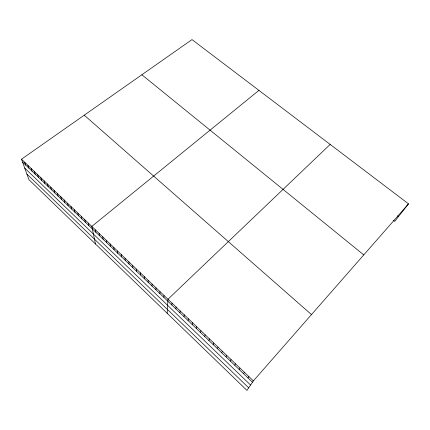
<?xml version="1.0" encoding="UTF-8"?>
<svg xmlns="http://www.w3.org/2000/svg" width="430" height="430" viewBox="0 0 430 430"><rect width="100%" height="100%" fill="white"/><g stroke="black" fill="none" stroke-linecap="round" stroke-linejoin="round"><path stroke-width="0.64" d="M155.988 289.847L155.999 287.788M159.922 293.615L159.971 291.583M163.884 297.404L163.959 295.399M167.168 313.276L167.974 299.237L330.159 144.421M171.866 305.047L172.011 303.102M175.886 308.901L176.074 306.982M179.939 312.782L180.159 310.885M184.008 316.679L184.266 314.814M188.103 320.597L188.399 318.764M192.221 324.542L192.554 322.737M196.365 328.509L196.736 326.736M200.53 332.498L200.939 330.756M204.718 336.513L205.169 334.798M208.937 340.549L209.421 338.867M213.173 344.607L213.705 342.957M217.44 348.692L218.005 347.075M221.729 352.799L222.337 351.213M226.046 356.932L226.696 355.379M230.383 361.087L231.077 359.571M234.748 365.269L235.484 363.785M239.144 369.472L239.918 368.026M243.563 373.702L244.38 372.289M248.008 377.959L248.868 376.583M408.5 203.852L253.388 380.899L246.96 390.402L28.934 179.654L21.5 159.197L191.995 39.598L408.5 203.852L394.729 221.375L393.283 220.257M258.925 90.375L91.81 226.416L95.508 244.009M397.535 215.806L398.513 216.564M141.857 74.772L363.78 254.899M84.248 115.181L311.487 314.588M21.5 159.197L253.388 380.899M22.543 162.062L252.48 382.243M24.72 168.06L250.582 385.038M26.891 174.037L248.712 387.812M24.677 162.239L25.698 165.088M27.875 165.292L28.869 168.125M31.084 168.361L32.062 171.178M34.314 171.446L35.265 174.247M37.56 174.548L38.485 177.332M40.818 177.665L41.721 180.433M44.096 180.799L44.978 183.546M47.391 183.949L48.246 186.679M50.702 187.114L51.535 189.823M54.029 190.297L54.836 192.989M57.378 193.495L58.157 196.171M60.737 196.714L61.495 199.364M64.118 199.945L64.849 202.578M67.515 203.191L68.225 205.809M70.934 206.459L71.611 209.055M74.368 209.743L75.019 212.318M77.819 213.043L78.448 215.597M81.286 216.36L81.888 218.892M84.774 219.692L85.35 222.208M88.284 223.046L88.833 225.54M95.422 229.873L95.911 232.318M99.05 233.345L99.513 235.769M102.706 236.833L103.135 239.241M106.377 240.343L106.78 242.724M110.064 243.875L110.44 246.234M113.778 247.422L114.122 249.76M117.508 250.991L117.825 253.302M121.265 254.581L121.545 256.866M125.039 258.188L125.291 260.451M128.833 261.816L129.054 264.058M132.65 265.466L132.838 267.68M136.487 269.132L136.643 271.325M140.347 272.824L140.47 274.985M144.227 276.533L144.319 278.672M148.13 280.263L148.183 282.376M152.053 284.015L152.075 286.1"/></g></svg>
